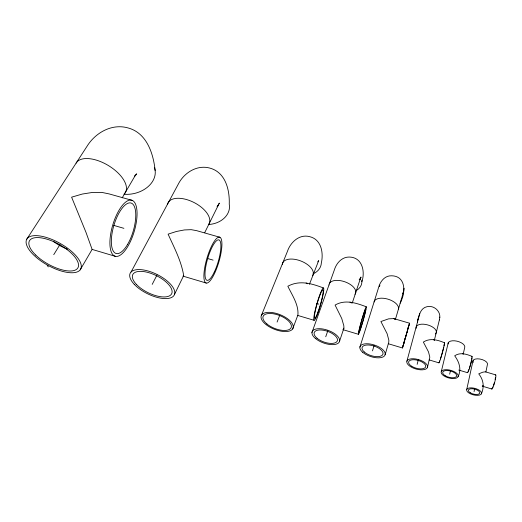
<?xml version="1.0" encoding="UTF-8"?>
<svg xmlns="http://www.w3.org/2000/svg" width="522" height="522" viewBox="0 0 522 522"><rect width="100%" height="100%" fill="white"/><g stroke="black" fill="none" stroke-linecap="round" stroke-linejoin="round"><path stroke-width="0.78" d="M439.778 317.507C440.529 310.786 433.469 304.998 427.003 306.701C420.673 308.013 419.166 314.897 417.698 320.136M361.909 281.678C365.341 271.447 362.301 257.111 349.12 257.046C341.558 257.013 336.194 263.499 334.25 270.233L329.597 283.218M401.229 300.803C405.64 291.485 405.529 276.118 391.748 275.786C383.898 275.459 379.566 282.656 378.039 289.351L359.912 347.071M419.473 315.627L419.753 313.696L406.886 361.244M434.324 340.37L439.465 319.594M404.106 288.255L403.623 291.583M439.42 319.94L439.837 317.063M379.566 286.65L379.794 285.149M379.585 286.304L379.716 285.645M481.401 393.849A7.68 3.334 14.5 0 0 471.842 387.872A7.68 3.334 14.5 0 0 469.03 393.073A7.68 3.334 14.5 0 0 481.401 393.849C484.475 386.534 483.529 379.944 478.746 373.843L482.843 372.179L485.388 371.808L495.724 374.894M485.865 372.088L487.365 364.787A7.504 3.478 13.8 0 0 479.894 359.019A7.504 3.478 13.8 0 0 473.239 362.405M474.067 391.617L474.687 388.675M466.759 389.392L473.043 360.532M458.088 376.695A8.796 3.941 15.1 0 0 446.943 369.7A8.796 3.941 15.1 0 0 444.072 375.984A8.796 3.941 15.1 0 0 458.088 376.695C461.748 369.315 459.21 361.968 454.695 355.782C460.176 352.089 466.407 354.066 472.038 356.382M463.229 354.053L464.665 347.724A8.587 4.117 14.5 0 0 456.978 341.166A8.587 4.117 14.5 0 0 448.111 343.965M385.145 354.679L388.766 342.256L388.844 340.194L387.096 333.656L380.903 321.532L388.59 318.851L393.745 318.59L409.496 323.19L408.1 328.331M449.67 374.157L450.369 371.162M388.251 343.724L402.501 347.978L404.543 340.546M441.286 371.625L448.222 342.895M427.453 367.449A10.747 4.874 16.2 0 0 413.522 358.751A10.747 4.874 16.2 0 0 410.586 366.685A10.747 4.874 16.2 0 0 427.453 367.449L429.821 357.165L428.516 351.932L423.362 342.067C430.076 337.741 437.684 339.913 444.535 342.784M417.143 364.336L418.337 359.795M403.493 344.363L403.101 345.871L404.563 340.899M408.55 326.681L408.902 325.297L408.485 326.668M403.532 344.128L405.235 338.073M407.499 330.491L408.53 326.831M406.795 333.01L407.806 329.434M405.079 338.576L405.972 335.418M405.118 339L406.958 332.475M405.972 335.444L406.86 332.266M406.031 335.711L404.256 342.008M406.716 332.821L407.695 329.33M407.414 330.38L409.496 323.19M408.015 328.279L408.328 327.203M395.448 319.307L403.623 291.459L402.671 293.664M403.95 343.019L402.501 347.978M372.486 350.862L374.098 345.531M339.646 340.951L343.913 328.136L343.841 325.8L341.734 318.479L335.085 305.076C345.12 299.178 356.258 303.021 366.3 306.786A14.303 0.763 -74 0 1 360.989 327.712A14.303 0.763 -74 0 1 359.788 327.105A14.303 0.763 -74 0 1 366.3 306.786M352.239 303.086L355.75 292.535M355.776 292.372L360.924 277.019L359.997 279.492L360.878 277.6L359.201 279.812M325.741 336.755L327.777 330.87M311.934 332.592L329.036 284.836M292.679 328.919A17.082 7.83 21.6 0 0 273.254 312.724A17.082 7.83 21.6 0 0 265.554 324.188A17.082 7.83 21.6 0 0 292.679 328.919L297.905 314.994C298.838 304.763 292.111 295.191 287.85 286.232C299.589 279.864 311.725 283.524 323.49 287.974A16.841 1.912 -73.9 0 1 317.937 312.932A16.841 1.912 -73.9 0 1 314.903 311.51A16.841 1.912 -73.9 0 1 323.49 287.974M309.415 284.346L318.688 260.628L317.748 261.874M277.091 322.074L279.753 315.281M261.489 315.223L287.413 251.434C290.434 242.254 299.458 233.81 309.722 236.675C321.454 239.474 323.647 252.994 321.33 263.016A15.503 12.919 3.2 0 1 313.011 273.867M343.313 329.362L343.913 328.136M174.589 294.206L183.685 275.609C181.323 260.987 174.139 247.552 168.104 234.15L176.449 231.468L184.338 229.948L191.215 229.673L196.611 230.652L219.892 237.262A23.895 6.231 -73.6 0 1 214.34 273.874A23.895 6.231 -73.6 0 1 204.487 269.137A23.895 6.231 -73.6 0 1 219.892 237.262M204.657 232.747L219.351 203.097L217.1 206.771L217.974 205.675M152.202 284.386L157.011 275.022M131.042 272.04L178.27 184.162C183.914 172.899 196.827 164.613 209.622 168.032C225.517 172.13 229.791 189.884 229.243 204.206A21.271 16.769 -6.4 0 1 208.917 224.48M80.192 269.841A30.824 12.554 29.1 0 0 47.234 237.725A30.824 12.554 29.1 0 0 33.676 255.01A30.824 12.554 29.1 0 0 80.192 269.841L92.113 249.412L86.026 232.46L71.605 197.172L82.3 194.047L92.583 192.422L101.718 192.383L109.091 193.903L132.379 200.435A29.232 11.203 -73.5 0 1 127.929 246.247A29.232 11.203 -73.5 0 1 110.149 238.045A29.232 11.203 -73.5 0 1 132.379 200.435M122.213 197.831L134.487 176.795L136.686 173.852L134.395 176.044M53.746 254.677L60.01 244.492M26.766 239.207L86.952 146.401C95.317 132.777 111.741 123.375 127.838 127.877C146.669 132.81 153.338 153.292 155.145 170.498M482.485 386.032L483.104 385.536M183.685 275.609L183.02 276.138L206.288 283.048M113.809 225.413L123.903 228.329M207.73 258.56L213.1 260.119M316.482 303.445L318.825 304.13M92.113 249.412L115.388 256.328M297.507 315.36L314.146 320.319M342.882 329.636L358.444 334.289M429.228 359.939L438.93 362.849M458.766 370.059L467.516 372.688M482.237 386.13L491.835 389.027M306.094 282.944L307.406 283.772M349.955 302.029L351.437 303.001M393.745 318.59L394.906 319.405M433.345 339.489L434.16 340.076M462.557 353.577L463.144 354.02M47.189 265.333L48.292 266.886M374.072 301.977A12.691 6.466 17.2 0 1 387.742 299.099A12.691 6.466 17.2 0 1 398.443 309.024M401.562 298.825A12.11 10.172 14.1 0 1 400.093 303.23M329.023 285.005A13.957 7.204 19.2 0 1 344.957 281.834A13.957 7.204 19.2 0 1 354.993 294.264M361.805 280.216A13.278 11.138 6.4 0 1 356.617 290.363M416.151 328.325A10.44 5.129 15.6 0 1 427.883 324.978A10.44 5.129 15.6 0 1 435.446 333.976M417.45 322.348A10.081 8.463 19.7 0 1 418.233 318.759M282.369 264.68A16.312 8.509 21.4 0 1 300.235 260.759A16.312 8.509 21.4 0 1 312.671 275.675M167.503 204.324A23.046 12.091 27.1 0 1 193.244 202.125A23.046 12.091 27.1 0 1 208.8 224.323M76.101 163.132A28.684 14.375 30.9 0 1 109.933 166.511A28.684 14.375 30.9 0 1 123.975 194.177M154.473 167.686A25.969 19.418 -11.2 0 1 124.902 194.315M67.312 249.157A27.255 11.738 29.5 0 1 53.368 241.432M444.046 344.533A8.6 0.483 -74.5 0 1 443.954 345.753M443.68 347.123A8.6 0.483 -74.5 0 1 440.385 358.927M439.602 360.911A8.6 0.483 -74.5 0 1 439.42 361.093M444.3 343.065A10.42 0.587 -74.5 0 1 442.245 353.185A10.42 0.587 -74.5 0 1 438.904 362.379M471.627 357.851A6.936 0.659 -74.6 0 1 471.686 358.895M471.516 360.023A6.936 0.659 -74.6 0 1 470.531 364.291M470.374 364.878A6.936 0.659 -74.6 0 1 469.356 368.199M468.88 369.53A6.936 0.659 -74.6 0 1 468.462 370.516M468.136 371.09A6.936 0.659 -74.6 0 1 467.927 371.214M471.771 356.572A8.463 0.809 -74.6 0 1 470.505 364.963A8.463 0.809 -74.6 0 1 467.412 372.277M495.437 375.011A7.334 0.959 -74.9 0 1 494.641 382.495A7.334 0.959 -74.9 0 1 491.685 388.636M495.404 377.445A5.631 0.737 -74.9 0 1 495.104 379.585M494.438 382.372A5.631 0.737 -74.9 0 1 493.597 385.047M492.807 386.88A5.631 0.737 -74.9 0 1 492.507 387.317M127.603 244.387A26.309 10.081 -73.5 0 0 131.537 203.221A26.309 10.081 -73.5 0 0 111.551 237.164A26.309 10.081 -73.5 0 0 127.603 244.387M35.744 255.075A27.738 11.295 29.1 0 0 77.576 268.341A27.738 11.295 29.1 0 0 47.815 239.441A27.738 11.295 29.1 0 0 35.744 255.075M214.242 272.19A21.069 5.494 -73.6 0 0 219.09 239.957A21.069 5.494 -73.6 0 0 205.518 268.145A21.069 5.494 -73.6 0 0 214.242 272.19M134.245 284.307A24.573 10.747 26.2 0 0 173.023 296.542A24.573 10.747 26.2 0 0 149.475 271.414A24.573 10.747 26.2 0 0 134.245 284.307M136.399 284.386A21.67 9.474 26.2 0 0 170.583 295.113A21.67 9.474 26.2 0 0 149.729 272.96A21.67 9.474 26.2 0 0 136.399 284.386M318.055 311.875A14.877 1.69 -73.9 0 0 322.948 289.854A14.877 1.69 -73.9 0 0 315.36 310.681A14.877 1.69 -73.9 0 0 318.055 311.875M266.912 323.973A15.092 6.916 21.6 0 0 290.865 328.129A15.092 6.916 21.6 0 0 273.665 313.82A15.092 6.916 21.6 0 0 266.912 323.973M361.217 326.563A12.078 0.646 -74 0 0 365.687 308.92A12.078 0.646 -74 0 0 360.187 326.106A12.078 0.646 -74 0 0 361.217 326.563M315.334 338.393A14.544 6.695 19.7 0 0 338.928 342.549A14.544 6.695 19.7 0 0 323.151 329.056A14.544 6.695 19.7 0 0 315.334 338.393M316.965 338.165A12.28 5.651 19.7 0 0 336.879 341.649A12.28 5.651 19.7 0 0 323.516 330.256A12.28 5.651 19.7 0 0 316.965 338.165M411.741 366.287A8.867 4.019 16.2 0 0 425.645 366.907A8.867 4.019 16.2 0 0 414.135 359.736A8.867 4.019 16.2 0 0 411.741 366.287M362.568 352.187A13.187 6.042 17.9 0 0 384.322 356.069A13.187 6.042 17.9 0 0 370.744 344.122A13.187 6.042 17.9 0 0 362.568 352.187M364.265 351.985A10.942 5.018 17.9 0 0 382.313 355.182A10.942 5.018 17.9 0 0 371.005 345.277A10.942 5.018 17.9 0 0 364.265 351.985M445.083 375.664A7.204 3.23 15.1 0 0 456.567 376.238A7.204 3.23 15.1 0 0 447.419 370.509A7.204 3.23 15.1 0 0 445.083 375.664M470.205 392.74A5.899 2.558 14.5 0 0 479.698 393.327A5.899 2.558 14.5 0 0 472.345 388.74A5.899 2.558 14.5 0 0 470.205 392.74"/></g></svg>
